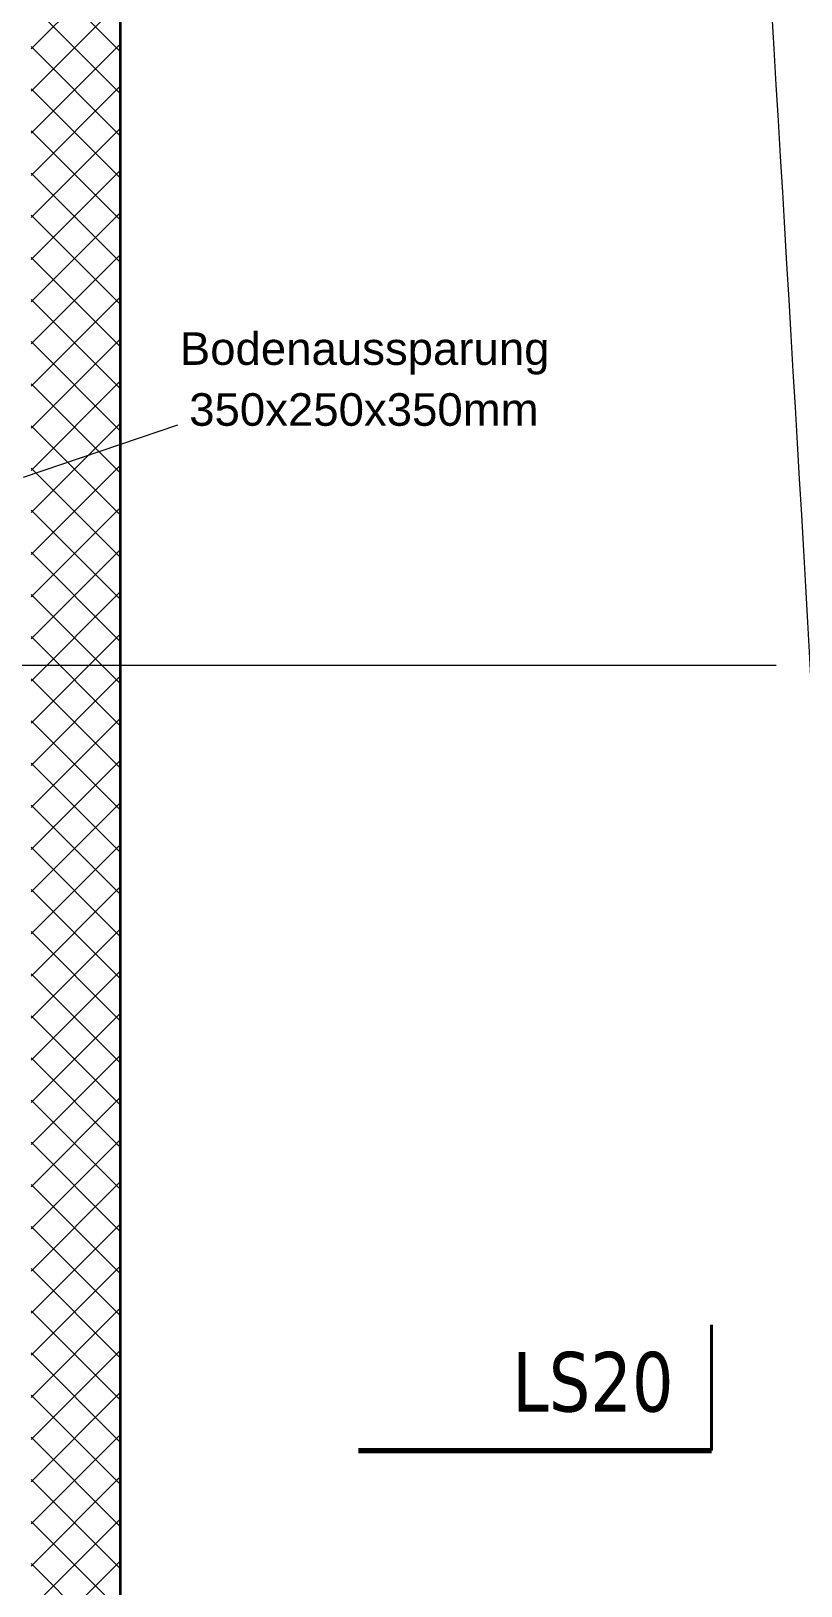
# Model space of a CAD drawing. Extents: x -982 to 937, y -179 to 616.
# Drawn here: x 240.3 to 292, y 37.4 to 141.8 of the extents above; entities that cross this region are included whole.
import ezdxf
from ezdxf.lldxf.tags import DXFTag

# ---------------------------------------------------------------- set-up
doc = ezdxf.new("R2010")
doc.units = 0
doc.layers.get('0').update_dxf_attribs({"lineweight": 13})
for name, color, linetype, lineweight, true_color in [('A-DETL-____-OTLN', 5, 'Continuous', 9, 0x0000ff), ('EL01_WAN_Röhre Boden Typ', 1, 'Continuous', 13, 0xff0000), ('G-____-____-SYMB', 7, 'Strichpunkt - Weit', 5, 0x008080)]:
    doc.layers.add(name, color=color, linetype=linetype, lineweight=lineweight, true_color=true_color)
for name, color, linetype, lineweight in [('A-WALL-____-MCUT', 7, 'Continuous', 35), ('A-WALL-____-PATT', 7, 'Continuous', 35), ('S-GRID-____-OTLN', 7, 'Continuous', 5)]:
    doc.layers.add(name, color=color, linetype=linetype, lineweight=lineweight)
doc.styles.get("Standard").update_dxf_attribs({"font": 'arial.ttf'})
tags = doc.linetypes.add('_Rasterlinie_', pattern=[0.375, 0.2, -0.05, 0.075, -0.05]).pattern_tags.tags
tags[10:11] = [DXFTag(74, 4), DXFTag(75, 0), DXFTag(340, '0'), DXFTag(46, 1.0), DXFTag(50, 0.0), DXFTag(44, 0.0), DXFTag(45, 0.0)]
tags[8:9] = [DXFTag(74, 4), DXFTag(75, 0), DXFTag(340, '0'), DXFTag(46, 1.0), DXFTag(50, 0.0), DXFTag(44, 0.0), DXFTag(45, 0.0)]
tags[6:7] = [DXFTag(74, 4), DXFTag(75, 0), DXFTag(340, '0'), DXFTag(46, 1.0), DXFTag(50, 0.0), DXFTag(44, 0.0), DXFTag(45, 0.0)]
tags[4:5] = [DXFTag(74, 4), DXFTag(75, 0), DXFTag(340, '0'), DXFTag(46, 1.0), DXFTag(50, 0.0), DXFTag(44, 0.0), DXFTag(45, 0.0)]
tags = doc.linetypes.add('_Schnittlinie_', pattern=[0.3, 0.15, -0.05, 0.05, -0.05]).pattern_tags.tags
tags[10:11] = [DXFTag(74, 4), DXFTag(75, 0), DXFTag(340, '0'), DXFTag(46, 1.0), DXFTag(50, 0.0), DXFTag(44, 0.0), DXFTag(45, 0.0)]
tags[8:9] = [DXFTag(74, 4), DXFTag(75, 0), DXFTag(340, '0'), DXFTag(46, 1.0), DXFTag(50, 0.0), DXFTag(44, 0.0), DXFTag(45, 0.0)]
tags[6:7] = [DXFTag(74, 4), DXFTag(75, 0), DXFTag(340, '0'), DXFTag(46, 1.0), DXFTag(50, 0.0), DXFTag(44, 0.0), DXFTag(45, 0.0)]
tags[4:5] = [DXFTag(74, 4), DXFTag(75, 0), DXFTag(340, '0'), DXFTag(46, 1.0), DXFTag(50, 0.0), DXFTag(44, 0.0), DXFTag(45, 0.0)]
tags = doc.linetypes.add('_Strichliert - Fein_', pattern=[0.15, 0.1, -0.05]).pattern_tags.tags
tags[6:7] = [DXFTag(74, 4), DXFTag(75, 0), DXFTag(340, '0'), DXFTag(46, 1.0), DXFTag(50, 0.0), DXFTag(44, 0.0), DXFTag(45, 0.0)]
tags[4:5] = [DXFTag(74, 4), DXFTag(75, 0), DXFTag(340, '0'), DXFTag(46, 1.0), DXFTag(50, 0.0), DXFTag(44, 0.0), DXFTag(45, 0.0)]
tags = doc.linetypes.add('Strichpunkt - Weit', pattern=[0.5, 0.2, -0.15, 0, -0.15]).pattern_tags.tags
tags[10:11] = [DXFTag(74, 4), DXFTag(75, 0), DXFTag(340, '0'), DXFTag(46, 1.0), DXFTag(50, 0.0), DXFTag(44, 0.0), DXFTag(45, 0.0)]
tags[8:9] = [DXFTag(74, 4), DXFTag(75, 0), DXFTag(340, '0'), DXFTag(46, 1.0), DXFTag(50, 0.0), DXFTag(44, 0.0), DXFTag(45, 0.0)]
tags[6:7] = [DXFTag(74, 4), DXFTag(75, 0), DXFTag(340, '0'), DXFTag(46, 1.0), DXFTag(50, 0.0), DXFTag(44, 0.0), DXFTag(45, 0.0)]
tags[4:5] = [DXFTag(74, 4), DXFTag(75, 0), DXFTag(340, '0'), DXFTag(46, 1.0), DXFTag(50, 0.0), DXFTag(44, 0.0), DXFTag(45, 0.0)]

# ---------------------------------------------------------------- blocks, each defined once
blk = doc.blocks.new('Referenz-A0UJ2GQRXE', base_point=(-954.02, -167.52))
at = {"layer": 'A-DETL-____-OTLN', "color": 0, "linetype": '_Strichliert - Fein_', "ltscale": 0.13}
for centre, major_axis, end_param in [((-9421.02, -453.88), (9711.22, 594.45), 0.039487), ((-9426.94, -451.28), (9731, 283.76), 0.03168)]:
    blk.add_ellipse(centre, major_axis=major_axis, ratio=1, start_param=0, end_param=end_param, dxfattribs=at)
at = {"layer": 'A-WALL-____-MCUT', "color": 0, "linetype": 'Continuous', "ltscale": 0.35}
blk.add_line((246.34, -152.51), (246.34, 522.59), dxfattribs=at)
at = {"layer": 'A-WALL-____-PATT', "color": 0, "linetype": 'Continuous', "lineweight": 9, "ltscale": 0.13}
for p, q in [((240.34, 140.56), (246.34, 146.56)), ((246.34, 140.37), (240.34, 146.37)), ((240.34, 137.73), (246.34, 143.73)), ((246.34, 137.54), (240.34, 143.54)), ((240.34, 134.9), (246.34, 140.9)), ((246.34, 134.71), (240.34, 140.71)), ((240.34, 132.07), (246.34, 138.07)), ((246.34, 131.88), (240.34, 137.88)), ((240.34, 129.24), (246.34, 135.24)), ((246.34, 129.06), (240.34, 135.06)), ((240.34, 126.42), (246.34, 132.42)), ((246.34, 126.23), (240.34, 132.23)), ((240.34, 123.59), (246.34, 129.59)), ((246.34, 123.4), (240.34, 129.4)), ((240.34, 120.76), (246.34, 126.76)), ((246.34, 120.57), (240.34, 126.57)), ((240.34, 117.93), (246.34, 123.93)), ((246.34, 117.74), (240.34, 123.74)), ((240.34, 115.1), (246.34, 121.1)), ((246.34, 114.91), (240.34, 120.91)), ((240.34, 112.27), (246.34, 118.27)), ((246.34, 112.08), (240.34, 118.08)), ((240.34, 109.44), (246.34, 115.44)), ((246.34, 109.26), (240.34, 115.26)), ((240.34, 106.62), (246.34, 112.62)), ((246.34, 106.43), (240.34, 112.43)), ((240.34, 103.79), (246.34, 109.79)), ((246.34, 103.6), (240.34, 109.6)), ((240.34, 100.96), (246.34, 106.96)), ((246.34, 100.77), (240.34, 106.77)), ((240.34, 98.13), (246.34, 104.13)), ((246.34, 97.94), (240.34, 103.94)), ((240.34, 95.3), (246.34, 101.3)), ((246.34, 95.11), (240.34, 101.11)), ((240.34, 92.47), (246.34, 98.47)), ((246.34, 92.29), (240.34, 98.29)), ((240.34, 89.65), (246.34, 95.65)), ((246.34, 89.46), (240.34, 95.46)), ((240.34, 86.82), (246.34, 92.82)), ((246.34, 86.63), (240.34, 92.63)), ((240.34, 83.99), (246.34, 89.99)), ((246.34, 83.8), (240.34, 89.8)), ((240.34, 81.16), (246.34, 87.16)), ((246.34, 80.97), (240.34, 86.97)), ((240.34, 78.33), (246.34, 84.33)), ((246.34, 78.14), (240.34, 84.14)), ((240.34, 75.5), (246.34, 81.5)), ((246.34, 75.31), (240.34, 81.31)), ((240.34, 72.68), (246.34, 78.68)), ((246.34, 72.49), (240.34, 78.49)), ((240.34, 69.85), (246.34, 75.85)), ((246.34, 69.66), (240.34, 75.66)), ((240.34, 67.02), (246.34, 73.02)), ((246.34, 66.83), (240.34, 72.83)), ((240.34, 64.19), (246.34, 70.19)), ((246.34, 64), (240.34, 70)), ((240.34, 61.36), (246.34, 67.36)), ((246.34, 61.17), (240.34, 67.17)), ((240.34, 58.53), (246.34, 64.53)), ((246.34, 58.34), (240.34, 64.34)), ((240.34, 55.7), (246.34, 61.7)), ((246.34, 55.52), (240.34, 61.52)), ((240.34, 52.88), (246.34, 58.88)), ((246.34, 52.69), (240.34, 58.69)), ((240.34, 50.05), (246.34, 56.05)), ((246.34, 49.86), (240.34, 55.86)), ((240.34, 47.22), (246.34, 53.22)), ((246.34, 47.03), (240.34, 53.03)), ((240.34, 44.39), (246.34, 50.39)), ((246.34, 44.2), (240.34, 50.2)), ((240.34, 41.56), (246.34, 47.56)), ((246.34, 41.37), (240.34, 47.37)), ((240.34, 38.73), (246.34, 44.73)), ((246.34, 38.55), (240.34, 44.55)), ((240.34, 35.91), (246.34, 41.91)), ((246.34, 35.72), (240.34, 41.72)), ((240.34, 33.08), (246.34, 39.08)), ((246.34, 32.89), (240.34, 38.89))]:
    blk.add_line(p, q, dxfattribs=at)
at = {"layer": 'G-____-____-SYMB', "color": 0, "linetype": 'Continuous', "lineweight": 40, "ltscale": 0.4}
blk.add_line((285.99, 54.92), (285.99, 46.49), dxfattribs=at)
at = {"layer": 'G-____-____-SYMB', "color": 0, "linetype": '_Schnittlinie_', "lineweight": 70, "ltscale": 0.7}
blk.add_line((262.3, 46.49), (285.99, 46.49), dxfattribs=at)
at = {"layer": 'S-GRID-____-OTLN', "color": 0, "linetype": '_Rasterlinie_', "ltscale": 0.13}
blk.add_line((-948.54, 99.19), (290.33, 99.19), dxfattribs=at)
at = {"layer": 'G-____-____-SYMB', "color": 0, "linetype": 'Continuous', "ltscale": 0.13, "insert": (272.63, 53.1), "char_height": 4, "attachment_point": 1}
blk.add_mtext('{\\W0.8;\\fVerdana;LS20}', dxfattribs=at)
blk = doc.blocks.new('MText-A0UJ2H25XE', base_point=(250.32, 115.26))
at = {"color": 0, "lineweight": -2, "char_height": 2.1875, "attachment_point": 1}
for s, insert in [('{\\fArial;Bodenaussparung}', (250.32, 121.54)), ('{\\fArial;350x250x350mm}', (250.95, 117.45))]:
    blk.add_mtext(s, dxfattribs=dict(at, insert=insert))

msp = doc.modelspace()

# ---------------------------------------------------------------- linework, layer by layer
at = {"layer": 'EL01_WAN_Röhre Boden Typ', "color": 1, "linetype": 'Continuous', "ltscale": 0.13, "true_color": 0xff0000}
msp.add_line((239.82, 111.82), (250.18, 115.32), dxfattribs=at)

# ---------------------------------------------------------------- block references
at = {"color": 9, "lineweight": 25, "ltscale": 0.25, "true_color": 0xc0c0c0}
msp.add_blockref('Referenz-A0UJ2GQRXE', (-954.02, -167.52), dxfattribs=at)
at = {"layer": 'EL01_WAN_Röhre Boden Typ', "color": 1, "linetype": 'Continuous', "ltscale": 1.3, "true_color": 0xff0000}
msp.add_blockref('MText-A0UJ2H25XE', (250.32, 115.26), dxfattribs=at)

doc.saveas('drawing.dxf')
